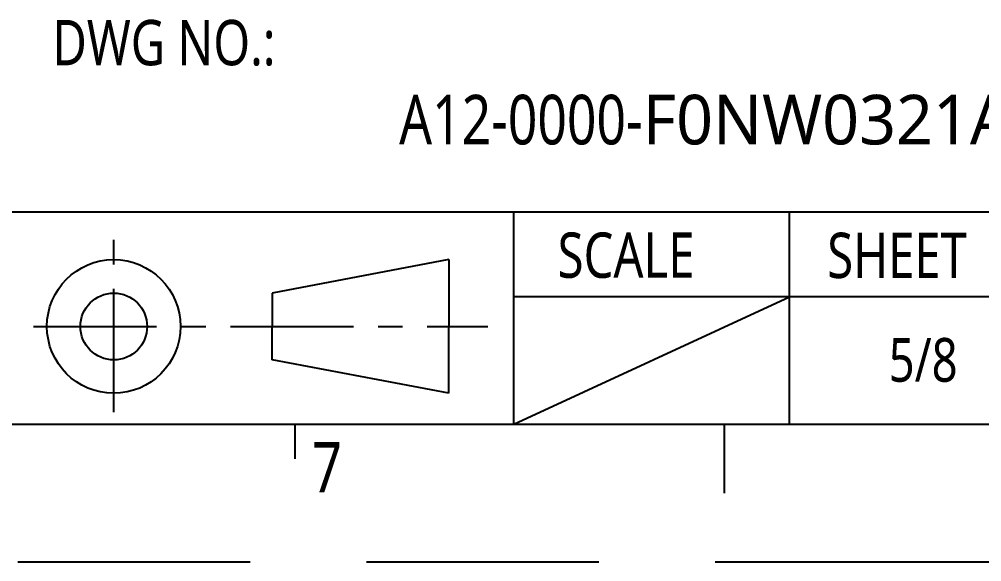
# Model space of a CAD drawing. Header units: millimetres. Extents: x 3194.1 to 3285, y -177.5 to -113.3.
# Drawn here: x 3265.15 to 3277.57, y -177.54 to -170.55 of the extents above; entities that cross this region are included whole.
import ezdxf

# ---------------------------------------------------------------- set-up
doc = ezdxf.new("R2010")
doc.units = ezdxf.units.MM
doc.linetypes.add('CENTER', pattern=[50.8, 31.75, -6.35, 6.35, -6.35])
doc.linetypes.add('PHANTOM', pattern=[29.5, 9.5, -1.5, 3, -1.5, 3, -1.5, 9.5])
doc.layers.get('0').update_dxf_attribs({"lineweight": 25})
doc.layers.add('0PAPERF', color=2, linetype='PHANTOM', plot=False)
doc.layers.add('DIM', color=100, linetype='Continuous', lineweight=15)
doc.styles.get("Standard").update_dxf_attribs({"font": 'simplex.shx', "width": 0.8, "height": 4})

msp = doc.modelspace()

# ---------------------------------------------------------------- linework, layer by layer
at = {"color": 0}
for p, q in [((3282.207, -173.031), (3264.964, -173.031)), ((3275.09, -175.768), (3275.09, -173.031)), ((3282.207, -174.126), (3271.532, -174.126)), ((3271.532, -175.768), (3275.09, -174.126))]:
    msp.add_line(p, q, dxfattribs=at)
for p, q in [((3271.532, -175.768), (3271.532, -173.031)), ((3270.695, -173.645), (3268.414, -174.076)), ((3270.695, -173.645), (3270.695, -174.507)), ((3268.414, -174.076), (3268.414, -174.507)), ((3268.414, -174.938), (3268.414, -174.507)), ((3270.695, -175.369), (3270.695, -174.507)), ((3270.695, -175.369), (3268.414, -174.938)), ((3196.679, -175.768), (3282.225, -175.768)), ((3268.706, -175.768), (3268.706, -176.212)), ((3274.246, -175.768), (3274.246, -176.655))]:
    msp.add_line(p, q)
at = {"linetype": 'CENTER', "ltscale": 0.05}
for p, q in [((3266.369, -175.611), (3266.369, -173.316)), ((3265.335, -174.507), (3271.197, -174.507))]:
    msp.add_line(p, q, dxfattribs=at)
for radius in [0.862, 0.431]:
    msp.add_circle((3266.369, -174.507), radius)
at = {"layer": '0PAPERF'}
msp.add_line((3194.13, -177.541), (3285.018, -177.541), dxfattribs=at)

# ---------------------------------------------------------------- texts
at = {"color": 0}
for s, insert, char_height, width, attachment_point in [('{\\fMicrosoft JhengHei|b0|i0|c136|p0;DWG NO.:}', (3265.577, -170.554), 0.58469, 4.67601, 1), ('{\\fMicrosoft JhengHei|b0|i0|c136|p18;A12-0000-\\W1;F0NW0321A00}', (3274.478, -171.844), 0.6397, 10.80303, 5), ('{\\fMicrosoft JhengHei|b0|i0|c136|p0;\\H1.244111x;SCALE} ', (3272.098, -173.295), 0.46996, 2.71829, 1), ('{\\fMicrosoft JhengHei|b0|i0|c136|p0;SHEET}', (3275.578, -173.298), 0.58469, 2.97724, 1), ('{\\fMicrosoft JhengHei|b0|i0|c136|p0;5/8}', (3276.37, -174.656), 0.56396, 2.97724, 1)]:
    msp.add_mtext(s, dxfattribs=dict(at, insert=insert, char_height=char_height, width=width, attachment_point=attachment_point))
at = {"layer": 'DIM', "insert": (3268.928, -175.997), "char_height": 0.6503, "width": 0.39592, "attachment_point": 1}
msp.add_mtext('{\\fMicrosoft JhengHei|b0|i0|c136|p0;\\C0;7}', dxfattribs=at)

doc.saveas('drawing.dxf')
